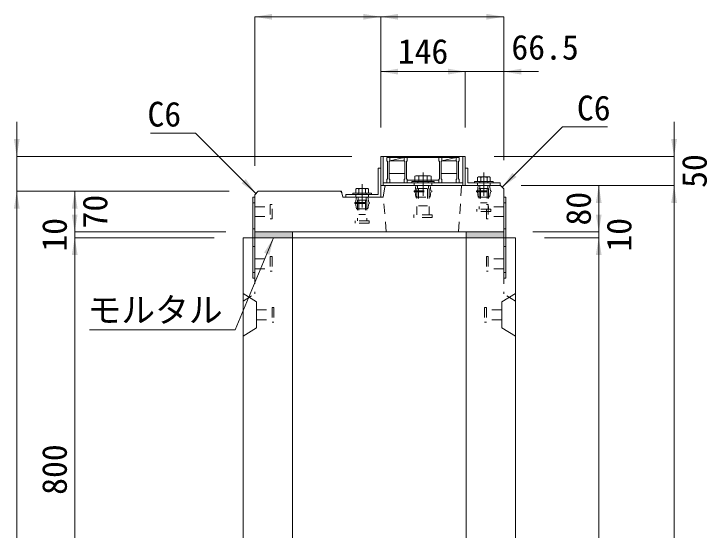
# Model space of a CAD drawing. Units: millimetres at full size. Extents: x -1934 to 78146, y -143454 to -112471.
# Drawn here: x 34494 to 35691, y -135386 to -134496 of the extents above; entities that cross this region are included whole.
import ezdxf
from ezdxf.enums import TextEntityAlignment as Align

# ---------------------------------------------------------------- set-up
doc = ezdxf.new("R2010")
doc.units = ezdxf.units.MM
doc.header["$LTSCALE"] = 23
for name, pattern in [('CHAIN', [18.5, 12, -1.5, 3.5, -1.5]), ('USER2', [1.35, 0.75, -0.6]), ('USER3', [1.35, 0.75, -0.6])]:
    doc.linetypes.add(name, pattern=pattern)
for name, color, linetype, lineweight in [('インサート', 92, 'USER2', 9), ('グレーチング', 7, 'Continuous', 9), ('ジョイント', 7, 'Continuous', 5), ('モルタル', 7, 'Continuous', 13), ('作業エリア', 11, 'Continuous', 13), ('受枠', 3, 'Continuous', 13), ('寸法線', 7, 'Continuous', 13), ('引出線', 4, 'Continuous', 13), ('本体', 2, 'Continuous', 13), ('補助線', 8, 'Continuous', 13), ('ｲﾝｻｰﾄ', 3, 'USER3', 5)]:
    doc.layers.add(name, color=color, linetype=linetype, lineweight=lineweight)
doc.layers.add('ハッチング_モルタル', color=30, linetype='Continuous')
doc.styles.add('ＭＳ ゴシック', font='')
doc.styles.get('ＭＳ ゴシック').set_extended_font_data('MS Gothic')

# ---------------------------------------------------------------- blocks, each defined once
blk = doc.blocks.new('filled_arrow')
at = {"color": 0, "linetype": 'Continuous', "lineweight": -2}
blk.add_solid([(7.5, 1.25), (0, 0), (7.5, -1.25)], dxfattribs=at)

msp = doc.modelspace()

# ---------------------------------------------------------------- hatches: boundary and pattern name
at = {"layer": 'ハッチング_モルタル'}
for points in [[(34909.82, -134871.65), (34909.82, -134881.65), (34974.82, -134881.65), (34974.82, -134871.65)], [(35274.82, -134871.65), (35274.82, -134881.65), (35339.82, -134881.65), (35339.82, -134871.65)]]:
    msp.add_hatch(color=256, dxfattribs=at).paths.add_polyline_path(points)

# ---------------------------------------------------------------- linework, layer by layer
at = {"layer": 'インサート', "linetype": 'Continuous', "lineweight": 13}
for p, q in [((35188.33, -134774.85), (35186.47, -134775.69)), ((35186.47, -134775.69), (35186.47, -134784.85)), ((35212.32, -134774.85), (35188.33, -134774.85)), ((35212.32, -134774.85), (35214.17, -134775.69)), ((35214.17, -134775.69), (35214.17, -134784.85)), ((35295.84, -134776.85), (35294.37, -134777.69)), ((35294.37, -134777.69), (35294.37, -134784.85)), ((35295.84, -134776.85), (35314.8, -134776.85)), ((35314.8, -134776.85), (35316.27, -134777.69)), ((35316.27, -134777.69), (35316.27, -134784.85)), ((35214.17, -134784.85), (35186.47, -134784.85)), ((35294.37, -134784.85), (35316.27, -134784.85)), ((35085.84, -134796.85), (35084.37, -134797.69)), ((35084.37, -134797.69), (35084.37, -134804.85)), ((35084.37, -134804.85), (35106.27, -134804.85)), ((35085.84, -134796.85), (35104.8, -134796.85)), ((35104.8, -134796.85), (35106.27, -134797.69)), ((35106.27, -134797.69), (35106.27, -134804.85))]:
    msp.add_line(p, q, dxfattribs=at)
at = {"layer": 'インサート', "linetype": 'Continuous', "lineweight": 5}
for p, q in [((35193.4, -134775.69), (35193.4, -134784.85)), ((35207.25, -134775.69), (35207.25, -134784.85)), ((35299.85, -134777.69), (35299.85, -134784.85)), ((35310.8, -134777.69), (35310.8, -134784.85)), ((35089.85, -134797.69), (35089.85, -134804.85)), ((35100.8, -134797.69), (35100.8, -134804.85))]:
    msp.add_line(p, q, dxfattribs=at)
at = {"layer": 'インサート', "linetype": 'Continuous'}
for p, q in [((35219.32, -134784.85), (35181.32, -134784.85)), ((35181.32, -134784.85), (35181.32, -134787.15)), ((35219.32, -134787.15), (35181.32, -134787.15)), ((35219.32, -134784.85), (35219.32, -134787.15)), ((35289.32, -134784.85), (35321.32, -134784.85)), ((35289.32, -134784.85), (35289.32, -134787.15)), ((35289.32, -134787.15), (35321.32, -134787.15)), ((35321.32, -134784.85), (35321.32, -134787.15)), ((35079.32, -134804.85), (35111.32, -134804.85)), ((35079.32, -134804.85), (35079.32, -134807.15)), ((35079.32, -134807.15), (35111.32, -134807.15)), ((35111.32, -134804.85), (35111.32, -134807.15))]:
    msp.add_line(p, q, dxfattribs=at)
at = {"layer": 'インサート'}
for p, q in [((35186.57, -134800.9), (35187.82, -134791.65)), ((35187.82, -134791.65), (35212.82, -134791.65)), ((35190.87, -134791.65), (35190.87, -134796.65)), ((35191.32, -134784.85), (35191.32, -134787.15)), ((35209.32, -134784.85), (35209.32, -134787.15)), ((35209.77, -134791.65), (35209.77, -134796.65)), ((35214.07, -134800.9), (35212.82, -134791.65)), ((35294.07, -134800.9), (35295.32, -134791.65)), ((35295.32, -134791.65), (35315.32, -134791.65)), ((35298.2, -134791.65), (35298.2, -134796.65)), ((35298.32, -134784.85), (35298.32, -134787.15)), ((35312.32, -134784.85), (35312.32, -134787.15)), ((35312.45, -134791.65), (35312.45, -134796.65)), ((35316.57, -134800.9), (35315.32, -134791.65)), ((35088.32, -134804.85), (35088.32, -134807.15)), ((35102.32, -134804.85), (35102.32, -134807.15)), ((35185.32, -134800.9), (35215.32, -134800.9)), ((35185.32, -134800.9), (35185.32, -134802.4)), ((35185.32, -134802.4), (35215.32, -134802.4)), ((35186.57, -134802.4), (35187.82, -134811.65)), ((35189.42, -134796.65), (35211.22, -134796.65)), ((35189.42, -134796.65), (35189.42, -134842.15)), ((35192.32, -134796.65), (35192.32, -134826.65)), ((35208.32, -134796.65), (35208.32, -134826.65)), ((35211.22, -134796.65), (35211.22, -134842.15)), ((35214.07, -134802.4), (35212.82, -134811.65)), ((35215.32, -134800.9), (35215.32, -134802.4)), ((35292.82, -134800.9), (35317.82, -134800.9)), ((35292.82, -134800.9), (35292.82, -134802.4)), ((35292.82, -134802.4), (35317.82, -134802.4)), ((35294.07, -134802.4), (35295.32, -134811.65)), ((35297.07, -134796.65), (35313.57, -134796.65)), ((35297.07, -134796.65), (35297.07, -134832.65)), ((35299.32, -134796.65), (35299.32, -134821.65)), ((35311.32, -134796.65), (35311.32, -134821.65)), ((35313.57, -134796.65), (35313.57, -134832.65)), ((35316.57, -134802.4), (35315.32, -134811.65)), ((35317.82, -134800.9), (35317.82, -134802.4)), ((35084.07, -134820.9), (35085.32, -134811.65)), ((35085.32, -134811.65), (35105.32, -134811.65)), ((35087.07, -134816.65), (35103.57, -134816.65)), ((35087.07, -134816.65), (35087.07, -134852.65)), ((35088.2, -134811.65), (35088.2, -134816.65)), ((35089.32, -134816.65), (35089.32, -134841.65)), ((35101.32, -134816.65), (35101.32, -134841.65)), ((35102.45, -134811.65), (35102.45, -134816.65)), ((35103.57, -134816.65), (35103.57, -134852.65)), ((35106.57, -134820.9), (35105.32, -134811.65)), ((35187.82, -134811.65), (35212.82, -134811.65)), ((35295.32, -134811.65), (35315.32, -134811.65)), ((34909.82, -134828.15), (34936.82, -134828.15)), ((34909.82, -134828.15), (34909.82, -134845.15)), ((34939.82, -134824.15), (34936.82, -134824.15)), ((34936.82, -134824.15), (34936.82, -134849.15)), ((34939.82, -134849.15), (34939.82, -134824.15)), ((35082.82, -134820.9), (35107.82, -134820.9)), ((35082.82, -134820.9), (35082.82, -134822.4)), ((35082.82, -134822.4), (35107.82, -134822.4)), ((35084.07, -134822.4), (35085.32, -134831.65)), ((35085.32, -134831.65), (35105.32, -134831.65)), ((35106.57, -134822.4), (35105.32, -134831.65)), ((35107.82, -134820.9), (35107.82, -134822.4)), ((35192.32, -134826.65), (35208.32, -134826.65)), ((35299.32, -134821.65), (35311.32, -134821.65)), ((35309.82, -134824.15), (35312.82, -134824.15)), ((35309.82, -134849.15), (35309.82, -134824.15)), ((35312.82, -134824.15), (35312.82, -134849.15)), ((35339.82, -134828.15), (35312.82, -134828.15)), ((35339.82, -134828.15), (35339.82, -134845.15)), ((35089.32, -134841.65), (35101.32, -134841.65)), ((35184.32, -134846.65), (35184.32, -134842.15)), ((35216.32, -134842.15), (35184.32, -134842.15)), ((35216.32, -134842.15), (35216.32, -134846.65)), ((35293.32, -134836.65), (35293.32, -134832.65)), ((35317.32, -134832.65), (35293.32, -134832.65)), ((35317.32, -134836.65), (35293.32, -134836.65)), ((35317.32, -134832.65), (35317.32, -134836.65)), ((34909.82, -134845.15), (34936.82, -134845.15)), ((34936.82, -134849.15), (34939.82, -134849.15)), ((35083.32, -134856.65), (35083.32, -134852.65)), ((35107.32, -134852.65), (35083.32, -134852.65)), ((35107.32, -134852.65), (35107.32, -134856.65)), ((35216.32, -134846.65), (35184.32, -134846.65)), ((35312.82, -134849.15), (35309.82, -134849.15)), ((35339.82, -134845.15), (35312.82, -134845.15)), ((35107.32, -134856.65), (35083.32, -134856.65))]:
    msp.add_line(p, q, dxfattribs=at)
at = {"layer": 'インサート', "linetype": 'Continuous', "lineweight": 5}
for centre, radius, start, end in [((35189.93, -134782.35), 7.5, 62.50883, 117.49117), ((35200.32, -134803.58), 28.73, 76.05376, 103.94624), ((35210.71, -134782.35), 7.5, 62.50883, 117.49117), ((35297.11, -134781.69), 4.85, 55.61575, 124.38425), ((35305.32, -134794.96), 18.12, 72.41205, 107.58795), ((35313.53, -134781.69), 4.85, 55.61575, 124.38425), ((35087.11, -134801.69), 4.85, 55.61575, 124.38425), ((35095.32, -134814.96), 18.12, 72.41205, 107.58795), ((35103.53, -134801.69), 4.85, 55.61575, 124.38425)]:
    msp.add_arc(centre, radius, start, end, dxfattribs=at)
at = {"layer": 'グレーチング'}
for p, q in [((35137.82, -134743.15), (35137.82, -134749.15)), ((35137.82, -134743.15), (35262.82, -134743.15)), ((35142.82, -134743.15), (35142.82, -134749.15)), ((35142.82, -134749.15), (35167.82, -134743.15)), ((35167.82, -134743.15), (35167.82, -134749.15)), ((35172.82, -134743.15), (35172.82, -134749.15)), ((35227.82, -134743.15), (35227.82, -134749.15)), ((35232.82, -134749.15), (35257.82, -134743.15)), ((35232.82, -134743.15), (35232.82, -134749.15)), ((35257.82, -134743.15), (35257.82, -134749.15)), ((35262.82, -134743.15), (35262.82, -134749.15)), ((35137.82, -134749.15), (35138.82, -134750.15)), ((35138.82, -134750.15), (35138.82, -134780.15)), ((35142.82, -134749.15), (35141.82, -134750.15)), ((35141.82, -134750.15), (35141.82, -134780.15)), ((35142.82, -134749.15), (35167.82, -134749.15)), ((35167.82, -134749.15), (35168.82, -134750.15)), ((35168.82, -134750.15), (35168.82, -134780.15)), ((35172.82, -134749.15), (35171.82, -134750.15)), ((35171.82, -134750.15), (35171.82, -134780.15)), ((35227.82, -134749.15), (35228.82, -134750.15)), ((35228.82, -134750.15), (35228.82, -134780.15)), ((35232.82, -134749.15), (35231.82, -134750.15)), ((35231.82, -134750.15), (35231.82, -134780.15)), ((35232.82, -134749.15), (35257.82, -134749.15)), ((35257.82, -134749.15), (35258.82, -134750.15)), ((35258.82, -134750.15), (35258.82, -134780.15)), ((35262.82, -134749.15), (35261.82, -134750.15)), ((35261.82, -134750.15), (35261.82, -134780.15)), ((35168.82, -134771.15), (35141.82, -134771.15)), ((35258.82, -134771.15), (35231.82, -134771.15)), ((35137.82, -134781.15), (35138.82, -134780.15)), ((35137.82, -134787.15), (35137.82, -134781.15)), ((35142.82, -134781.15), (35141.82, -134780.15)), ((35142.82, -134787.15), (35142.82, -134781.15)), ((35167.82, -134781.15), (35168.82, -134780.15)), ((35167.82, -134787.15), (35167.82, -134781.15)), ((35172.82, -134781.15), (35171.82, -134780.15)), ((35172.82, -134787.15), (35172.82, -134781.15)), ((35227.82, -134782.65), (35172.82, -134782.65)), ((35227.82, -134781.15), (35228.82, -134780.15)), ((35227.82, -134787.15), (35227.82, -134781.15)), ((35232.82, -134781.15), (35231.82, -134780.15)), ((35232.82, -134787.15), (35232.82, -134781.15)), ((35257.82, -134781.15), (35258.82, -134780.15)), ((35257.82, -134787.15), (35257.82, -134781.15)), ((35262.82, -134781.15), (35261.82, -134780.15)), ((35262.82, -134787.15), (35262.82, -134781.15)), ((35137.82, -134787.15), (35142.82, -134787.15)), ((35167.82, -134787.15), (35172.82, -134787.15)), ((35227.82, -134787.15), (35232.82, -134787.15)), ((35257.82, -134787.15), (35262.82, -134787.15))]:
    msp.add_line(p, q, dxfattribs=at)
at = {"layer": 'ジョイント'}
for p, q in [((34906.62, -134811.65), (34909.82, -134811.65)), ((34906.62, -134811.65), (34906.62, -134951.65)), ((34909.82, -134811.65), (34909.82, -134951.65)), ((35339.82, -134811.65), (35343.02, -134811.65)), ((35339.82, -134811.65), (35339.82, -134951.65)), ((35343.02, -134811.65), (35343.02, -134951.65)), ((34906.62, -134951.65), (34909.82, -134951.65)), ((35339.82, -134951.65), (35343.02, -134951.65))]:
    msp.add_line(p, q, dxfattribs=at)
at = {"layer": 'ジョイント', "linetype": 'USER2'}
for p, q in [((34906.62, -134821.65), (34909.82, -134821.65)), ((35339.82, -134821.65), (35343.02, -134821.65)), ((34906.62, -134866.65), (34909.82, -134866.65)), ((35339.82, -134866.65), (35343.02, -134866.65)), ((34906.62, -134896.65), (34909.82, -134896.65)), ((35339.82, -134896.65), (35343.02, -134896.65)), ((34906.62, -134941.65), (34909.82, -134941.65)), ((35339.82, -134941.65), (35343.02, -134941.65))]:
    msp.add_line(p, q, dxfattribs=at)
at = {"layer": 'モルタル'}
for points in [[(34909.82, -134871.65), (34974.82, -134871.65), (34974.82, -134881.65), (34909.82, -134881.65)], [(35274.82, -134871.65), (35339.82, -134871.65), (35339.82, -134881.65), (35274.82, -134881.65)]]:
    msp.add_lwpolyline(points, close=True, dxfattribs=at)
at = {"layer": '作業エリア'}
for p, q in [((35134.44, -134794.2), (35134.82, -134791.65)), ((35134.82, -134791.65), (35137.41, -134791.65)), ((35057.36, -134801.65), (35059.82, -134801.65)), ((35059.82, -134801.65), (35060.3, -134804.06))]:
    msp.add_line(p, q, dxfattribs=at)
at = {"layer": '受枠'}
for p, q in [((35127.32, -134741.65), (35273.32, -134741.65)), ((35127.32, -134741.65), (35127.32, -134791.65)), ((35131.82, -134741.65), (35131.82, -134791.65)), ((35268.82, -134741.65), (35268.82, -134791.65)), ((35273.32, -134741.65), (35273.32, -134791.65)), ((35122.82, -134807.15), (35122.82, -134761.65)), ((35122.82, -134761.65), (35127.32, -134761.65)), ((35127.32, -134761.65), (35127.32, -134811.65)), ((35277.82, -134761.65), (35273.32, -134761.65)), ((35277.82, -134787.15), (35277.82, -134761.65)), ((35127.32, -134791.65), (35273.32, -134791.65)), ((35131.82, -134787.15), (35268.82, -134787.15)), ((35273.32, -134791.65), (35333.32, -134791.65)), ((35333.32, -134787.15), (35277.82, -134787.15)), ((35333.32, -134791.65), (35333.32, -134787.15)), ((35067.32, -134811.65), (35067.32, -134807.15)), ((35067.32, -134807.15), (35122.82, -134807.15)), ((35127.32, -134811.65), (35067.32, -134811.65))]:
    msp.add_line(p, q, dxfattribs=at)
at = {"layer": '受枠', "linetype": 'CHAIN'}
for p, q in [((35200.32, -134769.4), (35200.32, -134809.4)), ((35305.32, -134769.4), (35305.32, -134809.4)), ((35095.32, -134789.4), (35095.32, -134829.4))]:
    msp.add_line(p, q, dxfattribs=at)
at = {"layer": '受枠', "linetype": 'USER2'}
for p, q in [((35185.32, -134787.15), (35185.32, -134791.65)), ((35215.32, -134787.15), (35215.32, -134791.65)), ((35294.32, -134787.15), (35294.32, -134791.65)), ((35316.32, -134787.15), (35316.32, -134791.65)), ((35084.32, -134807.15), (35084.32, -134811.65)), ((35106.32, -134807.15), (35106.32, -134811.65))]:
    msp.add_line(p, q, dxfattribs=at)
at = {"layer": '寸法線'}
for p, q in [((34909.82, -134500.55), (35127.32, -134500.55)), ((34909.82, -134757.65), (34909.82, -134500.55)), ((35127.32, -134691.65), (35127.32, -134500.55)), ((35127.32, -134500.55), (35339.82, -134500.55)), ((35127.32, -134691.65), (35127.32, -134500.55)), ((35339.82, -134747.65), (35339.82, -134500.55)), ((35127.32, -134595.19), (35273.32, -134595.19)), ((35127.32, -134691.65), (35127.32, -134595.19)), ((35213.32, -134595.19), (35399.82, -134595.19)), ((35273.32, -134691.65), (35273.32, -134595.19)), ((35273.32, -134691.65), (35273.32, -134595.19)), ((35339.82, -134747.65), (35339.82, -134595.19)), ((34499.26, -134861.65), (34499.26, -134681.65)), ((35633.58, -134851.65), (35633.58, -134681.65)), ((35077.32, -134741.65), (34499.26, -134741.65)), ((35323.32, -134741.65), (35633.58, -134741.65)), ((35369.58, -134791.65), (35633.58, -134791.65)), ((35383.82, -134791.65), (35503.58, -134791.65)), ((35383.82, -134791.65), (35633.58, -134791.65)), ((35503.58, -134871.65), (35503.58, -134791.65)), ((35633.58, -136131.65), (35633.58, -134791.65)), ((34499.26, -136131.65), (34499.26, -134801.65)), ((34865.82, -134801.65), (34499.26, -134801.65)), ((34865.82, -134801.65), (34499.26, -134801.65)), ((34599.26, -134871.65), (34599.26, -134801.65)), ((34865.82, -134801.65), (34599.26, -134801.65)), ((34599.26, -134941.65), (34599.26, -134811.65)), ((35503.58, -134811.65), (35503.58, -134941.65)), ((34859.82, -134871.65), (34599.26, -134871.65)), ((34859.82, -134871.65), (34599.26, -134871.65)), ((35389.82, -134871.65), (35503.58, -134871.65)), ((35389.82, -134871.65), (35503.58, -134871.65)), ((34599.26, -134881.65), (34599.26, -135681.65)), ((34839.82, -134881.65), (34599.26, -134881.65)), ((34839.82, -134881.65), (34599.26, -134881.65)), ((35409.82, -134881.65), (35503.58, -134881.65)), ((35409.82, -134881.65), (35503.58, -134881.65)), ((35503.58, -136131.65), (35503.58, -134881.65))]:
    msp.add_line(p, q, dxfattribs=at)
at = {"layer": '引出線'}
for points in [[(35336.82, -134794.65), (35440.99, -134690.48), (35518.98, -134690.48)], [(34912.1, -134805.36), (34807.94, -134701.2), (34729.94, -134701.2)], [(34942.32, -134881.65), (34875.92, -135040.59), (34625.01, -135040.59)]]:
    msp.add_lwpolyline(points, dxfattribs=at)
at = {"layer": '本体'}
for p, q in [((35134.44, -134794.2), (35131.82, -134811.65)), ((35137.41, -134791.65), (35333.82, -134791.65)), ((35333.82, -134791.65), (35339.82, -134797.65)), ((34909.82, -134807.65), (34915.82, -134801.65)), ((34909.82, -134807.65), (34909.82, -134871.65)), ((34915.82, -134801.65), (35057.36, -134801.65)), ((35060.3, -134804.06), (35061.82, -134811.65)), ((35339.82, -134797.65), (35339.82, -134871.65)), ((35061.82, -134811.65), (35131.82, -134811.65)), ((34909.82, -134871.65), (35339.82, -134871.65)), ((34909.82, -134881.65), (34974.82, -134881.65)), ((35274.82, -134881.65), (35339.82, -134881.65))]:
    msp.add_line(p, q, dxfattribs=at)
at = {"layer": '本体', "linetype": 'USER2', "lineweight": 15}
for p, q in [((35261.82, -134871.65), (35266.82, -134791.65)), ((35136.82, -134871.65), (35131.82, -134811.65))]:
    msp.add_line(p, q, dxfattribs=at)
at = {"layer": '本体', "lineweight": 20}
for p, q in [((34974.82, -134881.65), (34889.82, -134881.65)), ((34889.82, -134881.65), (34889.82, -136131.65)), ((35339.82, -134881.65), (34909.82, -134881.65)), ((34974.82, -135611.12), (34974.82, -134881.65)), ((35274.82, -135611.12), (35274.82, -134881.65)), ((35359.82, -134881.65), (35274.82, -134881.65)), ((35359.82, -136131.65), (35359.82, -134881.65))]:
    msp.add_line(p, q, dxfattribs=at)
at = {"layer": '本体', "linetype": 'USER3', "lineweight": 9}
for p, q in [((34909.82, -134881.65), (34909.82, -134978.65)), ((35339.82, -134881.65), (35339.82, -134978.65))]:
    msp.add_line(p, q, dxfattribs=at)
at = {"layer": '本体', "lineweight": 5}
for p, q in [((34889.82, -134977.65), (34913.02, -134992.15)), ((35359.82, -134977.65), (35336.62, -134992.15)), ((34913.02, -134992.15), (34913.02, -135037.15)), ((35336.62, -134992.15), (35336.62, -135037.15)), ((34889.82, -135051.65), (34913.02, -135037.15)), ((35359.82, -135051.65), (35336.62, -135037.15))]:
    msp.add_line(p, q, dxfattribs=at)
at = {"layer": '本体', "linetype": 'USER3', "lineweight": 5}
for p, q in [((34889.82, -134991.15), (34909.82, -134978.65)), ((35359.82, -134991.15), (35339.82, -134978.65))]:
    msp.add_line(p, q, dxfattribs=at)
at = {"layer": '本体'}
for centre, start, end in [((35137.41, -134794.65), 90, 171.46923), ((35057.36, -134804.65), 11.30993, 90)]:
    msp.add_arc(centre, 3, start, end, dxfattribs=at)
at = {"layer": '補助線'}
msp.add_line((34974.82, -134881.65), (35274.82, -134881.65), dxfattribs=at)
at = {"layer": 'ｲﾝｻｰﾄ'}
for p, q in [((34936.82, -134914.15), (34936.82, -134939.14)), ((34936.82, -134914.15), (34939.82, -134914.15)), ((34939.82, -134914.15), (34939.82, -134939.14)), ((35312.82, -134914.15), (35309.82, -134914.15)), ((35309.82, -134914.15), (35309.82, -134939.14)), ((35312.82, -134914.15), (35312.82, -134939.14)), ((34909.82, -134918.14), (34936.82, -134918.14)), ((35339.82, -134918.14), (35312.82, -134918.14)), ((34909.82, -134935.15), (34936.82, -134935.15)), ((34936.82, -134939.14), (34939.82, -134939.14)), ((35312.82, -134939.14), (35309.82, -134939.14)), ((35339.82, -134935.15), (35312.82, -134935.15)), ((34913.02, -135006.15), (34940.02, -135006.15)), ((34913.02, -135006.15), (34913.02, -135023.15)), ((34940.02, -135002.15), (34940.02, -135027.15)), ((34940.02, -135002.15), (34943.03, -135002.15)), ((34943.03, -135002.15), (34943.03, -135027.15)), ((35306.62, -135002.15), (35306.62, -135027.15)), ((35309.62, -135002.15), (35306.62, -135002.15)), ((35309.62, -135002.15), (35309.62, -135027.15)), ((35336.62, -135006.15), (35309.62, -135006.15)), ((35336.62, -135006.15), (35336.62, -135023.15)), ((34913.02, -135023.15), (34940.02, -135023.15)), ((35336.62, -135023.15), (35309.62, -135023.15)), ((34940.02, -135027.15), (34943.03, -135027.15)), ((35309.62, -135027.15), (35306.62, -135027.15))]:
    msp.add_line(p, q, dxfattribs=at)

# ---------------------------------------------------------------- block references
at = {"layer": '寸法線', "xscale": 4, "yscale": 4}
for p in [(34909.82, -134500.55), (35127.32, -134500.55), (35127.32, -134595.19), (35339.82, -134595.19)]:
    msp.add_blockref('filled_arrow', p, dxfattribs=at)
for p, rotation in [((35127.32, -134500.55), 180), ((35339.82, -134500.55), 180), ((35273.32, -134595.19), 180), ((35273.32, -134595.19), 180), ((34499.26, -134741.65), 90), ((35633.58, -134741.65), 90), ((35503.58, -134791.65), 270), ((35633.58, -134791.65), 270), ((35633.58, -134791.65), 270), ((34499.26, -134801.65), 270), ((34499.26, -134801.65), 270), ((34599.26, -134801.65), 270), ((34599.26, -134871.65), 90), ((34599.26, -134871.65), 90), ((35503.58, -134871.65), 90), ((35503.58, -134871.65), 90), ((34599.26, -134881.65), 270), ((34599.26, -134881.65), 270), ((35503.58, -134881.65), 270), ((35503.58, -134881.65), 270)]:
    msp.add_blockref('filled_arrow', p, dxfattribs=dict(at, rotation=rotation))
at = {"layer": '引出線', "xscale": 4, "yscale": 4}
for p, rotation in [((35336.82, -134794.65), 45), ((34912.1, -134805.36), 135), ((34942.32, -134881.65), 247.3)]:
    msp.add_blockref('filled_arrow', p, dxfattribs=dict(at, rotation=rotation))

# ---------------------------------------------------------------- texts
at = {"layer": '寸法線', "style": 'ＭＳ ゴシック'}
for s, p in [('66.5', (35410.99, -134553.11)), ('146', (35200.32, -134560.19))]:
    msp.add_text(s, height=42.72, dxfattribs=at).set_placement(p, align=Align.MIDDLE_CENTER)
for s, p in [('50', (35668.58, -134766.65)), ('80', (35468.58, -134831.65)), ('70', (34634.26, -134836.65)), ('10', (34564.26, -134876.65)), ('10', (35538.58, -134876.65)), ('800', (34564.26, -135281.65))]:
    msp.add_text(s, height=42.72, rotation=90, dxfattribs=at).set_placement(p, align=Align.MIDDLE_CENTER)
at = {"layer": '引出線', "style": 'ＭＳ ゴシック'}
msp.add_text('C6', height=42.72, dxfattribs=at).set_placement((35465.99, -134636.48), align=Align.TOP_LEFT)
msp.add_text('C6', height=42.72, dxfattribs=at).set_placement((34782.94, -134647.2), align=Align.TOP_RIGHT)
msp.add_text('モルタル', height=42.72, dxfattribs=at).set_placement((34737.96, -134984.99), align=Align.TOP_CENTER)

doc.saveas('drawing.dxf')
